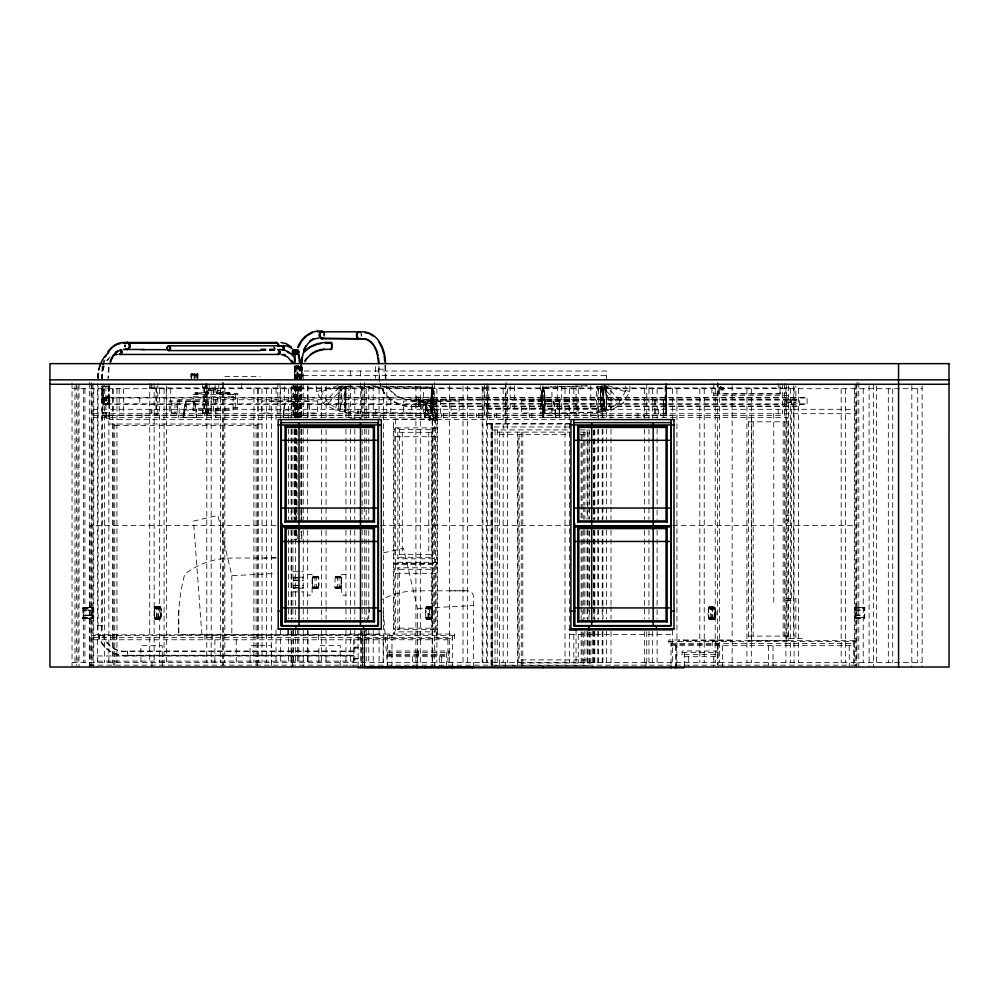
<?xml version="1.0" encoding="UTF-8"?>
<svg xmlns="http://www.w3.org/2000/svg" width="999" height="999" viewBox="0 0 999 999"><rect width="100%" height="100%" fill="white"/><g stroke="black" fill="none" stroke-linecap="round" stroke-linejoin="round"><path stroke-width="0.75" stroke-dasharray="5 3.75" d="M92.532 607.604L92.532 618.618L82.954 618.631L82.954 607.779L93.019 607.554M83.454 618.418L83.454 607.554M101.861 398.526L101.861 386.014L109.94 386.014L109.378 386.576C98.077 382.442 102.835 393.606 104.058 397.964M154.146 615.134L155.045 618.606M154.857 618.406L155.844 619.205L154.483 617.782L154.857 607.604M155.082 607.479L155.007 606.768L155.844 606.967L155.082 607.504L155.007 606.768M155.332 608.678L155.332 607.567L155.332 608.678L156.731 608.678L156.643 607.23M155.619 618.418L155.619 617.295L157.018 617.295M155.844 619.205L155.769 618.418C153.496 618.231 163.649 620.217 161.001 615.609M155.844 607.504L155.769 606.768L155.619 608.491L157.018 608.491L157.18 619.018L156.418 619.018L157.18 619.018M157.18 607.367L156.418 606.768L157.405 606.967L156.643 606.967L156.643 618.818M157.805 607.554L157.405 606.967M157.892 619.018L158.616 618.481L157.892 619.018L157.667 617.869M158.654 619.018L158.654 606.768L157.892 606.768L158.878 606.967L158.117 607.567L158.878 606.967M158.279 618.606L158.279 607.567M159.49 618.481L160.215 619.018M158.117 607.23L158.279 608.678L159.678 608.678L159.453 606.768L160.29 606.967M159.965 618.418L159.965 617.295M159.965 618.231C162.138 618.431 162.425 606.905 159.528 607.504L159.453 606.768M160.727 617.782L160.689 607.567M161.001 610.464L161.101 615.584M192.47 375.075L192.47 373.951L192.47 375.075L193.868 375.075L193.868 373.951L194.031 378.059M196.928 378.059L196.803 373.951L196.803 375.075L195.404 375.075L195.404 373.951L195.092 378.059M303.246 588.111L293.669 588.186L293.669 587.075L294.792 588.199M294.53 379.782L294.505 366.371M295.092 379.782L295.067 366.371M296.953 378.496L296.953 375.786M298.763 378.484L298.738 366.371M299.313 379.782L299.3 366.371M313.549 587.912L313.549 586.788L314.947 586.788L314.947 576.86M314.947 587.912L314.947 586.788M315.821 576.86L316.583 576.261L316.583 588.511L315.821 587.912M317.882 587.912L317.882 586.788L316.483 586.788M336.076 587.912L336.076 586.788L337.475 586.788L337.475 576.86M337.475 587.912L337.475 586.788M338.349 576.86L339.111 576.261L339.111 588.511L338.349 587.912M340.422 587.912L340.422 586.788L339.023 586.788M429.058 618.219L425.899 617.919L425.849 608.079L426.373 606.768L427.185 606.967M426.673 608.678L426.673 607.567L426.673 608.678L428.072 608.678L427.984 607.23M426.373 606.768L427.185 607.355M427.784 619.018L428.546 619.018L427.784 618.418M428.546 607.367L427.784 606.768L428.746 606.967L427.984 606.967L427.984 618.818M428.384 618.418L428.384 607.367M428.746 606.967C429.345 609.914 429.37 605.494 426.198 607.817M429.258 619.018L429.982 618.481L429.258 619.018L428.858 617.794L431.805 618.169M430.02 619.018L430.02 606.768L429.258 606.768L430.219 606.967L429.458 606.967L429.458 618.818M429.458 607.23L430.219 606.967M432.292 608.066L432.13 618.044L430.856 618.481L431.63 619.205L431.58 618.418L426.136 618.369M432.055 607.567L432.33 608.166L430.819 606.83M431.019 617.494L431.019 618.606L431.019 617.494L429.62 617.494L429.458 619.205L430.219 619.205L429.495 618.668M431.019 608.678L431.019 607.567L431.019 608.678L429.62 608.678L429.62 607.567M431.331 618.418L431.331 617.295M431.58 606.768L431.955 607.654M431.768 618.593L432.105 608.079L430.856 607.305M708.703 618.331C708.915 618.831 706.143 608.279 709.789 607.155M709.265 618.843L714.772 618.156L715.122 610.077L714.547 607.454L709.015 607.155M709.315 619.63L710.077 619.093L709.315 619.63L708.99 618.943L709.789 619.018M709.265 608.491L709.265 607.367L709.265 608.491L710.676 608.491L710.576 607.03M709.914 619.03L709.914 617.906L714.697 617.919M710.077 607.991L708.603 608.591L708.865 618.593M710.576 618.631L711.338 618.481L711.475 619.63L710.714 619.63L711.475 619.63M710.576 606.768L711.338 606.768M710.676 618.418L710.676 607.367L711.713 608.004L711.475 607.392M711.313 619.03L711.338 607.03M712.187 607.929L712.949 607.392L712.05 606.768M712.187 619.63L712.949 619.63L712.187 619.03M712.811 606.768L712.212 618.418L712.212 617.295L713.611 617.295L713.611 618.418L713.611 617.295M712.861 619.03L712.811 607.03M714.223 618.756L713.461 618.955M713.611 608.491L713.611 607.367L713.611 608.491L712.212 608.491L712.212 607.367M713.748 619.63L714.51 619.63L713.798 619.093M714.26 617.906L714.048 618.955M714.51 607.991L713.748 607.991L714.51 607.392M715.034 618.331L715.034 608.691L714.26 608.166M718.169 393.856L718.169 383.554L718.244 393.856L780.019 393.843L780.019 383.529M780.019 393.843L780.019 386.476M855.119 618.231L864.697 618.219L864.697 607.367L855.119 607.367M418.768 406.618L418.868 403.034L425.574 405.719L428.359 408.042A17.42 17.42 0 0 1 433.116 417.682L433.116 420.716M419.318 404.37L419.318 397.415L416.271 396.853L416.271 404.932L419.318 404.37L419.318 400.899L426.024 403.584L428.808 405.906A17.42 17.42 0 0 1 433.566 415.534L433.566 418.581M419.318 400.899L418.381 406.506L425.861 410.477L429.645 418.106M603.596 392.157L603.608 398.788M299.65 375.886L297.577 375.886L296.778 365.347M299.325 375.949L298.152 375.899L297.527 366.346M300.736 375.974L302.335 375.974L301.648 365.484M295.991 379.745L295.766 372.54L294.081 366.034M296.578 378.484L296.316 372.465L294.605 365.846M300.224 379.82L299.962 371.965L298.439 365.809M300.774 379.832L300.512 371.878L298.963 365.646M600.474 395.229L600.536 392.083M603.846 405.132L603.908 401.96M108.854 386.563L107.992 395.829L105.894 398.214L103.809 395.829L102.934 386.563M361.188 335.814L361.213 335.04A2.947 2.173 -90 0 0 360.826 333.616M431.693 394.667L431.518 406.443M107.755 404.408L107.742 403.746M711.525 617.894L710.676 618.231M90.497 607.155L89.361 607.479L89.648 606.768L90.584 606.768L89.997 607.529M89.323 618.418L90.509 619.018L89.86 618.531M857.641 606.83L858.428 607.03L857.716 607.305M431.668 394.667L432.292 388.773L431.93 412.337L431.655 410.751M160.802 607.704L161.101 610.426M102.198 366.059L101.548 378.596M102.735 366.208L102.098 378.284M108.554 367.195L107.979 378.346M109.091 367.357L108.529 378.359M711.45 607.742L710.714 607.442M324.488 335.652L324.563 334.752A3.496 2.498 -90 0 0 324.488 333.841M361.538 336.213L361.626 335.314A3.496 2.572 -90 0 0 361.276 333.566M159.528 618.668L160.739 617.632M425.899 608.266L426.198 607.592M714.747 617.782L714.46 607.617M294.63 373.501L295.629 365.821M296.179 365.946L295.192 378.584M301.885 367.47L301.049 378.371M302.435 367.595L301.611 378.371M102.685 402.21L102.685 399.488L105.894 397.252C118.431 404.083 95.429 408.079 104.545 397.54C121.666 402.959 92.045 408.541 105.894 397.402L807.08 397.415L807.08 404.42L430.706 403.758M185.939 410.015L187.175 401.573M711.313 608.166L714.61 608.179M154.296 608.066L154.37 615.609M109.103 402.21L109.103 399.488L105.894 397.34M183.841 417.395L183.841 410.04L185.839 401.198M186.126 401.573L184.365 410.04L184.365 417.582M283.454 417.395L283.429 410.04L285.302 401.198M283.828 410.04L283.828 417.582L283.803 410.04L285.564 401.573L293.843 401.573L295.604 410.015L293.818 401.573M424.925 417.395L424.925 410.04L426.76 401.198M425.287 417.582L425.287 410.04L427.135 401.198M425.287 410.04L427.048 401.573L435.676 401.573L437.437 410.04L437.599 418.581L429.52 418.581M427.422 401.573L425.661 410.04L425.661 417.582M544.917 401.198L542.882 410.04L555.594 410.04L555.569 417.395M543.256 417.582L543.256 410.04L545.017 401.573L553.458 401.573M543.256 410.04L545.204 401.573M104.046 404.408L104.058 403.746A3.472 3.472 0 0 1 104.158 397.877A3.472 3.472 0 0 1 109.378 400.886L109.378 401.873M432.492 410.552L432.205 411.725A11.776 1.111 -88.8 0 1 431.044 403.396A11.776 1.111 -88.8 0 1 432.13 388.998L432.442 388.574A11.776 1.111 -88.8 0 1 433.316 397.327A11.776 1.111 -88.8 0 1 432.53 410.539L432.23 411.725A11.763 1.111 -88.8 0 1 431.056 403.371A11.763 1.111 -88.8 0 1 432.142 388.986M715.009 618.468L712.112 618.843M316.496 385.964L316.496 391.533L323.314 403.321L335.102 410.139L341.421 386.576L345.417 386.576L345.417 410.139M350.224 386.576L346.228 386.576L339.91 410.139L328.109 403.321L321.303 391.533L321.303 385.964M542.782 389.098L542.407 390.284A11.838 1.511 88.2 0 0 542.357 406.381L543.481 411.838M601.048 387.175L601.41 385.839A13.149 1.673 88.2 0 0 601.061 406.193A13.149 1.673 88.2 0 0 603.796 406.106A13.149 1.673 88.2 0 0 602.222 385.901A13.074 1.661 88.2 0 1 603.471 391.945M157.63 618.069L154.296 617.719M315.322 577.047L312.412 577.497L312.762 587.687M337.924 577.11L339.023 577.047M99.763 364.435L97.84 371.878L97.54 378.496M99.9 365.809L98.377 371.953L98.089 378.496M103.746 365.846L102.035 372.465L101.773 378.484M104.258 366.034L102.572 372.54L102.323 378.484M157.567 607.804L156.693 607.504M431.73 607.754L428.384 607.554M89.548 607.592L90.285 607.292M418.843 404.408L426.311 408.341L430.094 415.971M90.497 607.367L89.61 607.255L90.509 606.83M107.38 398.526L109.103 393.556L109.116 386.563M88.824 607.592L89.935 607.592M857.242 607.367L858.828 607.367M858.441 618.418L857.654 618.481M858.828 618.418L857.242 618.418M154.445 607.979L160.265 607.367L160.964 608.079M629.807 385.964L629.807 391.533L623.001 403.321L611.201 410.139L596.478 410.139L596.478 386.576L600.461 386.576L606.78 410.139L618.581 403.321L625.386 391.533L625.386 385.964M107.992 402.972C112.013 392.657 96.041 401.161 106.169 403.833L416.271 403.846M109.103 402.147L107.23 404.096M338.299 587.674L341.183 587.275L341.196 577.572L340.422 577.047M432.167 618.344L432.105 617.632M542.969 388.686L542.644 389.098A11.801 1.274 88.3 0 0 542.669 408.791L543.081 410.664L542.619 408.803M106.668 360.414L110.727 356.293M107.105 360.764L108.978 358.541M586.376 385.851L543.106 387.212L542.32 389.011A13.324 1.698 88.2 0 0 542.27 407.117A13.074 1.661 88.2 0 0 544.705 411.9A13.324 1.698 88.2 0 0 544.755 393.793A13.074 1.661 88.2 0 0 543.106 387.2L587.649 385.876M157.492 607.754L154.595 608.129L154.408 618.106M708.728 607.654L708.503 617.782L711.425 618.231M84.078 607.592L82.954 608.716L82.954 607.592L93.019 607.417L83.454 607.367M83.454 608.491L84.578 607.367M323.314 403.321L340.559 386.076L341.421 386.576M328.109 403.321L345.367 386.076L432.467 387.212A13.224 1.249 -88.8 0 1 432.967 408.504A13.224 1.249 -88.8 0 1 430.894 405.307A13.224 1.249 -88.8 0 1 432.604 387.262M415.821 407.068L418.868 406.506L418.756 396.853M435.314 401.573L437.075 410.04L437.15 420.716L429.083 420.716L429.645 417.669L433.116 417.669M433.204 558.778L431.73 557.305L431.73 429.37L433.204 427.897L433.204 558.778L397.864 558.778L397.864 427.897L399.338 429.37L399.338 557.305L397.864 558.778M293.669 578.271L294.792 577.147M433.204 629.645L431.73 628.171L431.73 569.268L433.204 567.794L397.864 567.794L397.864 629.645L433.204 629.645L433.204 567.794M397.864 629.645L399.338 628.171L399.338 569.268L397.864 567.794M863.573 618.418L864.697 617.295M318.431 587.624L318.431 577.147M335.177 577.147L334.827 587.487L340.984 587.824L341.258 577.197L335.414 576.86L334.752 577.647M106.169 403.833L107.992 402.909M90.297 607.255L89.361 607.479M600.461 386.576L601.323 386.076L618.581 403.321M600.886 410.139L600.886 386.576L605.744 386.076L623.001 403.321M106.918 403.671C114.073 398.676 99.463 395.329 103.809 402.972M338.124 577.41L335.364 577.06M107.617 398.189L105.894 399.725L104.021 398.114M104.021 403.896L104.171 403.833A3.472 3.472 0 0 0 109.378 400.886L109.378 400.886M708.791 607.617L710.077 607.442M318.231 587.712L315.534 587.724M316.496 391.533L338.486 385.639M321.303 391.533L343.281 385.639M383.454 552.859L403.546 548.214L417.47 608.478L417.47 667.382M104.77 403.559L107.03 403.559M105.894 403.833L107.03 403.608M102.685 402.147L104.57 404.096L107.23 404.033M318.182 587.912L319.031 585.202L318.781 577.285L312.699 576.91L312.287 587.487L318.132 588.511L317.37 587.912M297.577 375.886L299.188 375.874M201.898 634.615L193.506 521.078L217.894 515.447L231.818 575.711L275.349 573.414M417.47 608.478L473.426 605.531M543.918 413.698L602.647 411.85M543.731 413.698L605.431 411.85M102.685 386.551L109.103 386.551M109.378 386.563L102.422 386.014M430.282 415.596L433.566 415.534M89.96 619.18L90.497 618.631M315.11 576.798L314.348 576.798M316.533 576.798L315.821 576.798M337.6 576.798L336.875 576.798M339.073 576.798L338.349 576.798M312.937 587.974L313.698 587.974M317.37 587.974L318.132 587.974M335.464 587.974L336.226 587.974M339.91 587.974L340.671 587.974M158.117 618.668L158.878 619.205L158.117 619.205L158.279 617.494L159.678 617.494L159.528 619.205L160.215 618.418M430.819 618.481L431.63 619.143M427.984 618.668L428.746 619.205L427.984 619.205L428.072 617.494M712.05 619.018L712.811 618.481L712.949 619.63M312.937 576.86L313.698 576.86M317.37 576.86L318.132 576.86M335.464 576.86L336.226 576.323L336.076 577.984L337.475 577.984M339.91 576.86L340.671 576.86M315.11 587.912L314.348 587.912M316.583 588.448L315.821 588.448M337.637 587.912L336.875 587.912M339.111 588.448L338.349 588.448M155.007 606.83L155.769 606.83M159.453 606.83L160.215 606.83M426.373 606.83L427.135 606.83M713.748 607.442L714.51 607.442M157.18 618.955L156.418 618.955M158.654 618.955L157.892 618.955M428.546 618.955L427.784 618.955M430.02 618.955L429.258 618.955M711.475 619.567L710.714 619.567M712.949 619.567L712.187 619.567M298.002 375.861L298.788 375.874M314.947 587.724L312.899 587.724M158.279 607.754L160.689 607.704M712.212 607.554L714.322 607.567M316.483 577.047L315.734 577.047L318.306 577.085M156.731 618.431L157.517 618.306M428.072 618.431L428.821 618.418L425.661 617.719M314.348 576.86L315.11 576.86M315.821 576.323L316.583 576.323M336.875 576.86L337.637 576.86M338.349 576.323L339.111 576.323M338.324 577.135L340.771 577.06M337.849 587.724L334.952 587.275M313.698 587.912L312.937 587.912M318.132 588.448L317.37 588.448M336.226 587.912L335.464 587.912M340.671 587.912L339.91 587.912M156.418 606.83L157.18 606.83M157.892 606.83L158.654 606.83M155.669 607.03L155.844 607.03M160.115 607.03L160.29 607.03M427.784 606.83L428.546 606.83M429.258 606.83L430.02 606.83M427.01 607.03L427.185 607.03M431.456 607.03L431.63 607.03M159.965 607.554L160.215 606.768L160.29 607.567L154.907 607.567L157.405 607.23M155.057 618.431L157.48 618.418M157.405 618.606L156.643 619.143L156.731 617.494M158.878 619.155L158.117 619.143M160.215 618.955L159.453 618.955M427.135 618.955L426.373 618.955M428.746 619.155L427.984 619.143M430.219 619.155L429.458 619.143M431.58 618.955L430.819 618.955M711.338 618.955L710.576 618.955M710.077 619.567L709.315 619.567M714.51 619.567L713.748 619.567M260.926 348.913L276.448 348.913M260.727 349.475L276.248 349.475A3.496 2.66 -90 0 1 273.676 346.878M261.139 349.662L276.623 349.662M260.402 350.037L275.936 350.037M261.139 350.212L276.623 350.212M260.402 350.587L275.936 350.587M301.873 368.619L294.78 368.619L294.63 378.584M378.434 369.18L385.452 369.18M303.246 375.424L606.618 375.424M301.823 375.949L297.065 375.949L297.065 379.046M224.825 376.536L260.177 376.536M149.725 387.949L782.604 387.949M784.44 387.949L794.742 387.949M72.04 388.686L922.127 388.686M203.883 391.995L221.066 391.995L221.066 392.732M216.508 392.919L229.782 392.919L229.782 393.843M216.371 393.843L230.569 393.843L230.569 394.568M713.748 393.843L784.44 393.843M233.104 394.268L237.525 394.268M233.104 394.58L193.107 394.58L193.107 410.464L233.104 410.464L233.104 393.531L237.525 393.531L237.525 408.266L193.107 408.266M788.486 395.304L711.912 395.304L711.912 383.529M193.107 396.79L233.104 396.79M102.422 397.964L416.271 397.989M418.756 397.939L431.268 397.939M432.779 397.989L807.08 397.989M102.422 398.526L109.378 398.526M415.821 398.988L418.868 399.55M786.275 399.725L793.643 399.725M418.306 400.075L430.831 400.075M415.821 400.124C405.182 401.198 393.743 397.265 388.236 387.6M433.316 400.124L799.712 400.124M102.373 400.649L109.378 400.649M416.271 400.899L433.766 400.899M101.861 401.011L109.94 401.011L109.378 397.964M786.275 401.198L788.486 401.198M419.318 402.222L426.298 402.222M786.275 402.485L795.853 402.485M793.643 402.672L795.853 402.672L795.853 385.739M415.821 403.034L433.316 403.034M418.756 403.846C424.812 404.807 429.845 410.015 430.606 416.096M432.779 403.846L807.08 403.846M431.268 404.108L430.706 397.415L433.766 396.853L433.766 404.932L431.268 404.32M105.682 404.308L425.849 404.358M415.821 405.981C400.312 407.892 384.066 398.638 380.02 383.092M418.306 405.994C424.363 406.943 429.395 412.15 430.157 418.231M433.316 405.981L799.712 405.981M430.831 406.243L430.257 399.55L433.316 398.988L433.316 407.068L430.831 406.456L430.831 399.55M415.821 406.506L418.868 406.506M430.831 406.506L433.316 406.506M415.821 406.556C401.148 408.191 385.152 400.387 380.519 385.764M433.316 406.556L799.712 406.556L799.712 399.55L409.927 399.55C401.311 399.413 393.169 394.705 388.736 387.312M233.104 407.53L237.525 407.53M487.325 408.191L598.513 408.191M486.588 408.566L597.777 408.566M93.019 409.303L855.119 409.303M183.841 410.04L196.516 410.04L196.428 417.395L196.366 410.04M283.429 410.04L295.979 410.04L294.106 401.198M424.925 410.04L437.812 410.04L437.624 417.395M335.102 410.139L350.224 410.139M434.677 412.25L423.451 412.25L423.451 388.686M540.709 412.25L551.935 412.25L551.935 388.686M102.373 412.612L109.378 412.612M93.019 413.723L855.119 413.723M108.854 415.197L672.514 415.197M93.019 415.559L784.44 415.559M109.94 416.084L101.861 416.084L102.422 415.522L109.378 415.522L109.94 418.569L101.861 418.569M93.019 417.395L787.836 417.395L787.836 640.509M197.427 417.582L183.067 417.395M350.374 418.131L360.676 418.131M429.083 418.231L437.15 418.231L436.588 417.669M108.854 419.605L262.013 419.605M384.028 419.605L569.255 419.605M748.501 421.815L787.836 421.815M487.325 423.663L570.129 423.663M108.854 424.026L262.013 424.026M486.588 424.026L570.092 424.026M114.748 425.499L256.119 425.499M569.143 426.973L492.107 426.973L492.107 667.02M393.444 427.897L394.18 427.897L394.18 558.953L393.444 558.953M395.654 427.897L435.414 427.897M436.888 427.897L437.624 427.897M393.444 429.37L394.18 429.37M399.338 429.37L431.73 429.37M436.888 429.37L437.624 429.37M492.107 429.92L570.067 429.92M579.932 429.92L589.31 429.92L589.31 518.856M497.265 432.13L570.067 432.13M580.232 432.13L588.935 432.13L588.935 505.444M399.338 432.305L431.73 432.305M499.475 434.34L569.88 434.34M580.232 434.34L584.89 434.34M395.654 436.725L435.414 436.725M786.275 515.696L788.486 515.696M786.275 520.117L788.486 520.117M275.999 525.636L90.085 525.636L90.085 665.459M380.644 525.636L569.43 525.636M672.514 525.636L856.967 525.636M294.555 531.893L297.49 531.893M300.749 531.893L301.773 531.893M297.277 538.973L297.065 531.218M300.824 538.973L301.823 538.973L301.823 531.218M399.338 554.358L431.73 554.358M399.338 557.305L431.73 557.305M393.444 557.479L394.18 557.479M436.888 557.479L437.624 557.479M276.049 557.667L264.223 558.041M276.049 558.041L231.818 558.041A76.648 76.648 0 0 0 184.703 574.238A188.948 188.948 0 0 0 178.883 609.253L178.596 614.323A188.948 188.948 0 0 0 178.809 634.615L379.083 634.615M436.888 558.953L437.624 558.953M437.624 562.275L394.555 562.275L394.555 564.485L436.526 564.485L436.526 562.275M393.444 563.186L437.624 563.186M393.444 563.374L437.624 563.374M393.444 567.794L394.18 567.794L394.18 629.645L393.444 629.645M436.888 567.794L437.624 567.794M393.444 569.28L394.18 569.28M399.338 569.268L431.73 569.268M436.888 569.28L437.624 569.28M292.932 571.291L303.246 571.291M395.654 573.314L435.414 573.314M307.667 574.475L312.088 574.475L312.088 595.092L307.667 595.092M345.954 574.475L341.533 574.475L341.533 595.092L345.954 595.092M312.937 576.261L313.698 576.323M314.348 576.323L315.11 576.261M317.37 576.261L318.132 576.323M335.464 576.261L336.226 576.323M336.875 576.261L337.637 576.261M339.91 576.261L340.671 576.323M303.246 577.197L293.669 577.147L293.669 588.199M293.669 577.335L303.246 577.335M293.669 577.572L303.246 577.484M293.669 577.709L303.246 577.722M293.669 577.946L303.246 577.946M314.947 577.984L313.549 577.984L313.549 576.86M293.669 580.144L303.246 580.144M293.669 580.519L303.246 580.519M293.669 585.302L303.246 585.302M293.669 585.664L303.246 585.664M293.669 587.562L303.246 587.487M293.669 587.687L303.246 587.637M293.669 588.011L303.246 588.011M312.937 588.511L313.698 588.448M314.348 588.448L315.11 588.511M335.464 588.511L336.226 588.448M336.875 588.448L337.637 588.511M339.91 588.511L340.671 588.448M292.932 591.908L303.246 591.908M786.275 598.351L795.853 598.351L795.853 640.696M786.275 600.561L793.643 600.561M786.275 604.982L788.486 604.982M431.63 607.367L425.736 607.792L425.749 618.106L427.185 618.668L426.423 619.155L426.373 618.418L426.423 619.205L427.135 618.418M426.373 607.567L431.68 607.567M708.99 607.554L711.425 607.554M864.697 607.554L855.119 607.567L864.697 607.792M82.954 607.916L93.019 607.867M709.352 607.929C718.718 603.146 718.056 624.188 709.015 618.955M855.119 607.966L864.697 607.966M82.954 608.104L93.019 608.066L93.019 617.632L83.454 617.707M82.954 608.291L92.532 608.291M158.566 608.491L159.965 608.491L159.965 607.367M428.384 608.491L426.985 608.491L426.985 607.367M429.932 608.491L431.331 608.491L431.331 607.367M711.313 609.103L709.914 609.103L709.914 607.991M712.861 609.103L714.26 609.103L714.26 607.991M83.454 609.902L93.019 609.902M855.119 609.902L864.697 609.902M93.019 610.264L82.954 610.451L92.532 610.139M855.119 610.264L864.697 610.264M83.454 615.059L93.019 615.059M855.119 615.059L864.697 615.059M83.454 615.421L93.019 615.421M855.119 615.421L864.697 615.421M428.384 617.295L426.985 617.295L427.135 619.018L426.373 619.018M864.697 617.632L855.119 617.632L855.119 608.066L864.697 608.066L864.697 607.367M82.954 617.931L93.019 617.857M855.119 617.819L864.697 617.819M82.954 618.081L93.019 618.081M855.119 618.081L864.697 618.231M93.019 618.231L82.954 618.456L93.019 618.418M855.119 618.418L864.697 618.418L864.697 608.491L863.573 607.367M155.007 619.018L155.769 618.418M430.819 619.018L431.58 619.018M156.643 619.205L157.405 619.205M393.444 628.159L394.18 628.159M399.338 628.171L431.73 628.171M436.888 628.159L437.624 628.159M436.888 629.645L437.624 629.645M569.43 634.615L672.514 634.615M345.579 634.802L91.558 634.802L91.558 635.539L454.557 635.539M748.501 636.088L788.486 636.088M786.275 636.276L788.486 636.276M93.019 637.649L452.347 637.649M358.104 638.486L454.557 638.486L454.557 634.065L345.579 634.065L345.579 635.539M788.486 638.486L803.208 638.486L803.208 640.696M93.019 639.772L452.347 639.772M788.486 640.509L748.501 640.509L748.501 417.395M683.553 640.696L855.119 640.696M668.831 641.433L855.119 641.433M671.041 643.543L853.646 643.543M671.041 645.666L853.646 645.666M353.683 647.14L358.104 647.14M353.683 648.051L358.104 648.051M353.683 650.998L127.572 650.998C113.549 652.984 100.312 639.76 102.285 625.724L102.31 386.076M387.55 650.998L448.926 650.998L448.926 655.419L387.55 655.419M718.169 650.998L682.08 650.998L682.08 655.419L684.29 655.419M353.683 651.548L127.572 651.548C113.237 653.558 99.738 640.034 101.736 625.711L101.761 386.076M387.55 652.472L448.926 652.472M682.08 652.472L718.169 652.472M387.55 654.595L446.466 654.595M684.303 654.682L718.169 654.595M127.572 655.232L353.683 655.232M353.683 655.781L127.572 655.781L127.572 650.998L127.697 655.781A27.572 27.572 0 0 1 97.502 625.599L102.285 625.724L97.527 625.724L97.44 383.529M97.44 655.968L353.683 655.968M387.55 656.705L446.466 656.705M684.29 656.705L718.169 656.705M353.683 658.728L358.104 658.728M353.683 658.903L358.104 658.915M521.253 659.889L588.935 659.889M97.44 661.126L353.683 661.126M72.04 662.599L922.127 662.599M89.336 665.172L858.803 665.172M495.054 665.546L589.31 665.546L589.31 631.143M312.974 576.798L313.698 576.798M318.132 576.798L317.37 576.798M335.514 576.798L336.226 576.798M339.947 576.798L340.671 576.798M336.875 587.974L337.637 587.974M338.349 587.974L339.111 587.974M314.348 587.974L315.11 587.974M315.821 587.974L316.583 587.974M426.423 607.305L427.135 606.768L427.185 607.567M426.336 607.554L428.746 607.23M159.49 607.305L160.215 607.317M709.265 608.166L711.688 608.179M709.015 618.481L709.789 618.756M160.24 618.231L157.817 618.231L158.566 618.231M430.869 618.668L431.63 618.668M155.082 618.668L155.844 618.943L155.007 618.955M429.183 618.231L429.932 618.231M720.316 386.988L721.066 386.988M720.316 389.935L721.066 389.935M709.789 606.83L709.015 606.83L709.789 607.367M714.223 606.83L713.461 606.83L714.223 607.367M344.992 412.575L431.918 413.811M299.55 375.874L301.785 375.961L301.111 365.597M299.138 375.961L299.8 375.961M300.125 375.886L300.786 375.899M370.804 385.876L432.292 387.187L432.292 413.723M340.06 386.688L432.292 388.661M339.81 411.526L432.03 413.499M300.587 375.899L301.336 375.911M301.011 375.911L301.623 375.936M301.373 375.924L302.335 375.974M104.57 404.033L105.894 404.295M425.499 402.023L431.268 404.008M425.05 404.158L430.831 406.143M607.817 385.639L629.807 391.533M603.408 385.639L625.386 391.533M430.344 403.621L433.578 407.167L436.526 416.096M429.932 405.781L435.015 413.124L436.076 418.231M345.367 386.076L346.228 386.576M425.974 618.281L426.024 618.481M90.297 618.531L90.01 619.23L88.824 618.631M103.809 402.909L104.77 403.608M437.038 415.534L437.599 416.096L429.52 416.096L430.094 415.534L430.094 418.581M83.454 617.295L84.578 618.418M82.954 617.519L84.078 618.631M432.467 404.932L435.939 410.814L437.038 415.109M432.018 407.068L435.502 412.949L436.588 420.716M604.882 386.576L611.201 410.139M553.746 401.198L555.594 410.04M553.558 401.198L555.407 410.04L555.219 417.582M435.964 401.198L437.812 410.04M435.601 401.198L437.437 410.04M194.518 401.198L196.516 410.04M553.284 401.573L555.219 410.04M196.141 410.04L194.38 401.573L185.976 401.573L184.216 410.04L184.216 417.582M194.231 401.573L195.991 410.04L196.141 417.582M193.169 401.573L194.418 410.015M385.951 378.871L385.427 365.409M385.389 378.983L384.852 362.949M379.42 378.534L379.008 366.171M379.27 381.693L378.434 363.224M431.805 411.938L431.506 406.443M301.086 366.059L301.735 373.564M300.562 366.208L301.186 373.601M294.73 367.195L295.304 373.851M294.205 367.357L294.755 373.888M383.404 611.388L387.55 667.382M432.642 392.232L432.704 394.68M345.791 393.444L345.367 387.55L345.03 411.113L345.866 392.719M344.48 402.759A13.249 0.674 -89.2 0 0 345.517 408.691A13.249 0.674 -89.2 0 0 345.529 386.538A13.249 0.674 -89.2 0 0 344.48 402.759L344.518 405.944M296.928 365.347L296.928 368.019M296.928 367.832L296.94 375.811M418.868 403.034L418.868 404.358M922.127 385.739L922.127 667.02M917.706 388.686L917.706 662.599M911.825 385.739L911.825 667.02M892.731 388.686L892.731 662.599M888.311 388.686L888.311 662.599M876.473 385.814L876.473 665.459M873.526 384.265L873.526 667.02M869.118 385.739L869.118 667.02M863.223 388.686L863.223 662.599M858.803 382.43L858.803 667.02M856.967 382.43L856.967 665.459M856.23 384.265L856.23 667.02M855.119 384.265L855.119 665.459M854.382 388.686L854.382 662.599M853.646 641.433L853.646 667.02M849.237 645.666L849.237 667.02M845.604 388.686L845.604 662.599M841.183 388.686L841.183 662.599M798.476 388.686L798.476 662.599M794.055 388.686L794.055 662.599M793.643 385.739L793.643 638.486M791.433 400.274L791.433 600.561M790.321 388.686L790.321 662.599M789.959 400.274L789.959 402.485M789.959 598.351L789.959 600.561M788.486 385.739L788.486 640.696M786.275 383.529L786.275 640.696M785.913 388.686L785.913 662.599M784.715 421.815L784.715 636.088M784.44 383.529L784.44 417.395M784.44 640.696L784.44 641.433M783.154 421.815L783.154 636.088M782.592 383.529L782.592 413.723M778.171 383.529L778.171 387.949M778.171 409.303L778.171 413.723M773.763 413.349L773.763 604.795M773.026 645.666L773.026 665.484M768.606 645.666L768.606 665.484M753.184 421.815L753.184 636.088M751.623 417.395L751.623 640.509M751.348 388.686L751.348 662.599M746.927 388.686L746.927 662.599M732.155 385.814L732.155 667.02M730.681 641.433L730.681 639.959L668.831 639.959L668.831 644.367L718.181 644.367L718.144 641.433L718.169 667.02M726.086 639.959L726.086 641.433M722.589 645.666L722.589 667.02M719.642 388.686L719.642 662.599M717.432 382.43L717.432 665.172M715.958 639.959L715.958 644.367M715.958 650.998L715.958 652.472M715.222 388.686L715.222 662.599M713.748 383.529L713.748 395.304M713.748 640.696L713.748 641.433M713.748 656.705L713.748 667.02M712.275 641.433L712.275 645.666M710.676 617.295L710.576 619.018M708.678 640.696L708.678 641.433M704.233 388.686L704.233 662.599M699.812 388.686L699.812 662.599M690.996 640.696L690.996 641.433M688.711 656.705L688.711 667.02M684.29 652.472L684.29 665.546M683.553 639.959L683.553 641.433M678.958 639.959L678.958 641.433M676.935 388.686L676.935 662.599M676.348 645.666L676.348 667.02M675.461 645.666L675.461 667.02M672.514 388.686L672.514 419.605M672.514 630.194L672.514 662.599M671.041 641.433L671.041 667.02M666.583 383.529L666.583 417.395M666.42 386.551L666.42 415.559M666.258 383.529L666.208 417.395M666.046 386.551L666.046 415.559M665.883 383.529L665.883 413.723M665.122 386.551L665.122 413.723M663.773 417.395L663.773 399.725L176.96 399.725L176.96 415.197M663.636 399.725L663.636 417.395M663.398 399.725L663.261 417.395M660.726 413.723L660.726 415.559M658.528 409.303L658.528 415.559M657.105 388.686L657.105 418.256M657.105 429.145L657.105 508.516M657.105 510.077L657.105 519.418M657.105 530.307L657.105 608.129M657.105 609.677L657.105 619.018M657.105 631.468L657.105 662.599M655.157 399.725L655.157 415.197M654.782 399.725L654.782 415.197M652.684 388.686L652.684 418.256M652.684 631.468L652.684 662.599M648.95 388.686L648.95 418.256M648.95 429.145L648.95 519.418M648.95 530.307L648.95 619.018M648.95 631.468L648.95 662.599M646.74 384.265L646.74 418.057M646.74 631.718L646.74 665.172M646.003 662.599L646.003 667.02M644.53 388.686L644.53 418.256M644.53 429.145L644.53 519.418M644.53 530.307L644.53 619.018M644.53 631.468L644.53 662.599M643.793 413.723L643.793 417.395M637.911 413.723L637.911 417.395M611.026 388.686L611.026 418.256M611.026 429.145L611.026 505.407M611.026 506.968L611.026 519.418M611.026 530.307L611.026 605.007M611.026 606.568L611.026 619.018M611.026 631.468L611.026 662.599M606.618 379.845L606.618 371.016L303.246 371.016L303.246 379.845M606.618 385.739L606.618 418.681M606.618 428.946L606.618 519.667M606.618 530.082L606.618 619.093M606.618 631.181L606.618 667.02M602.934 388.686L602.934 418.256M602.934 429.145L602.934 505.407M602.934 506.968L602.934 519.418M602.934 530.307L602.934 605.007M602.934 606.568L602.934 619.018M602.934 631.468L602.934 662.599M602.197 386.064L602.197 418.681M602.197 429.558L602.197 519.667M602.197 530.544L602.197 608.216M602.197 609.777L602.197 619.093M602.197 631.53L602.197 662.599M598.513 388.686L598.513 422.115M598.513 429.145L598.513 519.855M598.513 530.307L598.513 619.155M598.513 631.468L598.513 662.599M597.777 385.889L597.777 418.681M597.777 429.558L597.777 519.667M597.777 530.057L597.777 608.216M597.777 609.577L597.777 619.093M597.777 631.405L597.777 662.599M594.83 429.845L594.83 519.455M594.83 530.294L594.83 619.992M594.83 631.281L594.83 665.459M594.093 429.87L594.093 437.624M594.093 439.173L594.093 519.855M594.093 530.719L594.093 605.194M594.093 606.743L594.093 619.155M594.093 631.568L594.093 665.546M593.356 430.257L593.356 519.143M593.356 529.945L593.356 618.93M593.356 631.193L593.356 667.02M592.257 631.143L592.257 667.02M590.784 385.801L590.784 418.069M590.784 632.13L590.784 665.496M589.31 531.306L589.31 618.731M588.935 507.005L588.935 519.492M588.935 530.407L588.935 605.294M588.935 606.855L588.935 619.33M588.935 631.818L588.935 665.172M587.375 432.13L587.375 519.492M587.375 530.007L587.375 620.117M587.375 631.818L587.375 665.172M587.1 429.92L587.1 519.268M587.1 530.157L587.1 618.856M587.1 631.218L587.1 665.546M584.89 432.13L584.89 505.257M584.89 506.818L584.89 519.268M584.89 530.157L584.89 618.856M584.89 631.306L584.89 665.546M583.728 432.13L583.728 505.144M583.728 506.705L583.728 519.13M583.728 530.007L583.728 620.117M583.728 632.542L583.728 665.172M582.167 434.34L582.167 519.88M582.167 530.769L582.167 608.528M582.167 610.089L582.167 619.417M582.167 631.855L582.167 662.961L518.131 662.961L518.131 434.34M581.131 434.34L581.131 519.88M581.131 530.769L581.131 605.419M581.131 606.967L581.131 619.417M581.131 631.855L581.131 662.961M578.259 388.686L578.259 415.197M578.259 634.615L578.259 662.599M576.048 385.477L576.048 419.081M576.048 630.194L576.048 665.908M573.851 388.686L573.851 415.197M573.851 634.615L573.851 662.599M569.43 388.686L569.43 662.599M567.22 413.723L567.22 415.559M565.009 388.686L565.009 662.599M561.7 385.889L561.7 408.566M559.69 399.725L559.615 417.395M559.39 399.725L559.39 417.395M559.328 417.395L559.203 399.725L559.153 415.197M557.28 385.889L557.28 408.566M556.505 417.395L541.97 417.395M555.943 415.197L555.943 417.395M555.032 410.04L555.032 417.582M543.444 410.04L543.444 417.582M543.106 387.212L543.069 417.395M542.919 385.739L542.882 417.395M542.682 415.197L542.682 417.395M542.307 415.197L542.307 417.395M540.709 385.739L540.709 413.723M531.88 413.723L531.88 417.395M529.67 413.723L529.67 417.395M522.814 432.13L522.814 665.172M521.253 432.13L521.253 665.172M519.168 434.34L519.168 662.961M517.607 432.13L517.607 665.172M514.572 385.889L514.572 408.566M510.152 385.889L510.152 408.566M507.579 388.686L507.579 662.599M506.106 382.43L506.106 423.663M505.369 384.265L505.269 423.663M505.369 662.599L505.369 667.02M503.159 388.686L503.159 662.599M499.475 432.13L499.475 665.546M497.265 429.92L497.265 665.546M496.528 413.723L496.528 417.395M495.054 429.92L495.054 667.02M494.318 413.723L494.318 417.395M492.482 423.663L492.482 665.459M491.745 423.663L491.745 667.02M491.008 424.026L491.008 667.02M489.96 415.559L489.96 417.395M488.798 385.739L488.798 413.723M487.699 383.529L487.699 413.723M487.325 388.686L487.325 662.599M486.588 385.739L486.588 662.599M484.752 383.529L484.752 415.559M484.016 386.576L484.016 415.559M482.904 388.686L482.904 662.599M482.167 386.064L482.167 662.599M478.858 413.723L478.858 417.395M476.648 413.723L476.648 417.395M473.426 667.382L473.426 596.69A5.894 5.894 0 0 0 467.544 590.809L417.47 590.809A76.648 76.648 0 0 0 380.944 600.062M467.445 386.064L467.445 662.599M464.597 590.809L449.862 590.809M463.024 386.064L463.024 662.599M452.347 635.539L452.347 667.02M449.413 385.814L449.413 665.459M447.939 639.772L447.939 667.02M446.466 652.472L446.466 665.546M443.519 413.723L443.519 417.395M441.521 656.705L441.521 667.02M441.308 413.723L441.308 417.395M440.571 399.725L440.571 417.395M439.31 656.705L439.31 665.546M438.736 417.395L424.001 417.395M437.624 634.065L437.624 419.056L393.444 419.056L393.444 634.065M436.888 388.686L436.888 662.599M436.526 634.065L436.526 631.855L394.555 631.855L394.555 634.065M435.414 419.056L435.414 562.275M435.414 564.485L435.414 631.855M434.677 382.43L434.677 665.908M432.779 397.415L432.779 404.42M432.467 385.739L432.467 662.599M432.105 384.265L432.105 665.459M431.268 397.415L431.268 404.37M430.819 606.768L430.869 607.567M429.52 415.197L429.645 420.716M428.783 432.305L428.783 554.358M425.849 413.723L425.849 415.559M424.375 415.197L424.375 417.582M420.317 386.064L420.317 662.599M418.306 398.988L418.306 407.068M418.369 650.998L418.369 655.419M417.008 652.472L417.008 667.02M415.909 386.064L415.909 662.599M412.587 656.705L412.587 667.02M402.285 432.305L402.285 554.358M395.654 419.056L395.654 562.275M395.654 564.485L395.654 631.855M391.97 635.539L391.97 667.02M390.821 399.725L390.821 417.395M389.76 634.065L389.797 638.486M389.76 650.998L389.76 655.419M387.55 635.539L387.55 667.02M386.813 383.529L386.813 413.723M383.504 388.686L383.504 662.599M383.141 639.772L383.141 667.02M380.507 415.197L380.507 417.395M379.083 388.686L379.083 419.605M379.083 629.919L379.083 662.599M375.774 409.303L375.774 415.559M375.412 366.596L375.412 378.371M373.201 386.064L373.201 418.681M373.201 629.969L373.201 662.599M368.781 386.064L368.781 418.681M368.781 429.558L368.781 519.667M368.781 530.544L368.781 605.119M368.781 606.668L368.781 619.093M368.781 629.969L368.781 662.599M366.196 388.686L366.196 418.256M366.196 429.145L366.196 508.516M366.196 510.077L366.196 519.418M366.196 530.307L366.196 608.129M366.196 609.677L366.196 619.018M366.196 629.919L366.196 662.599M364.722 382.43L364.722 418.156M364.722 429.033L364.722 505.157M364.722 506.705L364.722 519.143M364.722 530.007L364.722 620.117M364.722 630.993L364.722 665.172M364.448 643.443L364.448 665.883M363.998 385.527L363.998 418.057M363.998 630.194L363.998 665.172M362.525 635.539L362.525 667.02M362.15 385.964L362.15 418.868M362.15 429.795L362.15 438.124M362.15 439.148L362.15 519.093M362.15 529.994L362.15 618.743M362.15 631.118L362.15 665.459M361.788 388.686L361.788 418.256M361.788 629.919L361.788 662.599M360.676 371.016L360.676 378.596M360.676 382.867L360.676 418.868M360.676 629.857L360.676 667.02M360.314 634.065L360.314 638.486M358.104 409.303L358.104 413.723M358.104 635.539L358.104 667.02M354.795 388.686L354.795 418.256M354.795 429.145L354.795 519.418M354.795 530.307L354.795 619.018M354.795 629.919L354.795 662.599M353.683 639.772L353.683 667.02M350.374 371.016L350.374 378.596M350.374 384.265L350.374 418.681M350.374 429.145L350.374 519.667M350.374 530.107L350.374 619.093M350.374 629.857L350.374 665.546M348.901 385.901L348.901 417.969M345.954 386.064L345.954 418.681M345.954 429.145L345.954 519.667M345.954 530.307L345.954 619.093M345.954 629.919L345.954 662.599M340.422 576.86L340.422 577.984M340.247 665.484L340.247 645.666L318.893 645.666L318.893 665.484M326.074 386.064L326.074 418.681M326.074 429.558L326.074 519.667M326.074 530.544L326.074 605.119M326.074 606.668L326.074 619.093M326.074 629.969L326.074 662.599M321.653 386.064L321.653 418.681M321.653 429.558L321.653 519.667M321.653 530.544L321.653 608.216M321.653 609.777L321.653 619.093M321.653 629.969L321.653 662.599M318.344 634.802L318.344 639.772M317.882 576.86L317.882 577.984M308.029 385.801L308.029 418.069M308.029 630.606L308.029 665.496M307.667 386.064L307.667 418.681M307.667 429.145L307.667 519.667M307.667 530.307L307.667 619.093M307.667 629.919L307.667 662.599M303.609 634.802L303.609 635.539M303.246 384.265L303.246 418.681M303.246 429.145L303.246 519.667M303.246 530.307L303.246 619.093M303.246 629.919L303.246 667.02M301.873 365.634L301.823 379.046M301.823 385.264L301.773 418.631M301.773 429.133L301.773 520.666M301.511 386.051L301.511 418.631M301.511 429.495L301.511 508.628M301.511 510.177L301.511 519.48M301.311 365.622L301.273 379.046M301.273 385.264L301.211 418.631M301.211 429.133L301.211 520.666M301.273 531.218L301.273 538.973M300.986 386.051L300.986 418.631M300.986 429.495L300.986 508.628M300.986 510.177L300.986 519.48M300.836 386.014L300.836 418.618M300.287 386.014L300.287 418.618M299.338 386.014L299.338 418.618M298.826 388.686L298.826 418.256M298.826 629.919L298.826 662.599M298.776 386.014L298.776 418.618M297.615 375.949L297.615 379.046M297.615 385.264L297.615 417.869M297.352 388.686L297.352 418.256M297.352 629.919L297.352 662.599M297.065 385.264L297.065 417.869M297.065 430.294L297.065 438.049M297.065 439.61L297.065 518.793M296.89 417.395L282.517 417.395M296.603 386.014L296.603 418.618M296.603 429.483L296.603 505.569M296.603 507.117L296.603 519.542M296.603 530.419L296.603 539.735M296.253 415.197L296.253 417.395M296.054 386.014L296.054 418.618M296.054 429.483L296.054 505.569M296.054 507.117L296.054 519.542M296.054 530.419L296.054 539.735M295.517 388.686L295.517 418.256M295.517 429.145L295.517 508.516M295.517 510.077L295.517 519.418M295.517 530.307L295.517 608.129M295.517 609.677L295.517 619.018M295.517 629.919L295.517 662.599M295.429 365.497L295.304 378.346M295.342 385.689L295.342 418.631M295.342 429.133L295.342 508.628M295.342 509.815L295.342 520.666M295.105 386.014L295.092 418.631M295.105 429.483L295.105 519.542M295.105 530.419L295.105 539.735M294.867 366.109L294.867 368.619M294.78 385.689L294.78 418.631M294.78 429.133L294.78 508.628M294.78 509.815L294.78 520.666M294.543 386.014L294.555 418.631M294.543 429.483L294.543 519.542M294.543 530.419L294.543 539.735M293.306 384.265L293.306 418.057M293.306 630.194L293.306 665.172M292.932 384.265L292.932 418.581M292.932 429.145L292.932 519.505M292.932 530.307L292.932 619.018M292.932 629.919L292.932 665.546M292.57 662.599L292.57 667.02M291.471 385.976L291.471 418.581M291.471 429.458L291.471 519.505M291.471 530.382L291.471 618.881M291.471 631.306L291.471 667.02M291.096 388.686L291.096 418.256M291.096 429.145L291.096 508.516M291.096 510.077L291.096 519.418M291.096 530.307L291.096 608.129M291.096 609.677L291.096 619.018M291.096 629.919L291.096 662.599M288.524 388.686L288.524 418.256M288.524 429.145L288.524 519.418M288.524 530.307L288.524 619.018M288.524 629.919L288.524 662.599M287.787 629.982L287.787 634.615M284.465 386.563L284.465 409.303M282.992 415.197L282.992 417.395M280.519 388.686L280.519 418.256M280.519 629.919L280.519 662.599M280.057 383.529L280.057 413.723M277.847 383.529L277.847 413.723M276.099 388.686L275.999 419.605M275.999 629.919L275.999 662.599M271.578 388.686L271.578 662.599M271.391 665.484L271.391 645.666L250.037 645.666L250.037 665.484M266.433 388.686L266.433 662.599M262.013 388.686L262.013 662.599M258.329 388.686L258.329 662.599M257.592 388.686L257.592 415.197M257.592 424.026L257.592 667.02M256.119 424.026L256.119 667.02M253.908 388.686L253.908 662.599M241.758 383.529L241.758 387.949M236.239 639.772L236.239 667.02M235.314 394.268L235.314 407.53M232.929 634.802L232.929 635.539M231.818 575.711L231.818 634.615M229.92 393.843L229.92 392.732L219.505 392.732L219.505 391.995M229.258 393.843L229.258 394.568M229.008 393.843L229.008 394.568M228.484 392.919L228.484 393.843M228.346 392.732L228.346 393.843M227.697 393.843L227.697 394.568M224.825 388.686L224.825 662.599M223.351 382.43L223.351 665.172M222.615 382.43L222.615 665.172M220.567 391.995L220.567 390.522L204.37 390.522L204.37 391.995M220.404 388.686L220.404 662.599M218.806 385.364L218.806 388.311L205.544 388.311L205.544 385.364M217.832 388.686L217.832 415.197M217.62 390.522L217.62 391.995M217.807 392.919L217.807 393.843M216.371 391.995L216.508 393.843M216.071 399.725L216.071 417.395M215.859 390.522L215.859 389.048L208.491 389.048L208.491 390.522M215.147 399.725L215.147 415.197M215.122 385.364L215.122 390.522M214.885 639.772L214.885 665.496M214.036 389.048L214.036 390.522M213.649 388.311L213.649 389.048M213.411 388.686L213.411 415.197M212.312 634.802L212.312 639.772M211.201 388.686L211.201 662.599M210.702 388.311L210.702 389.048M210.314 389.048L210.314 390.522M209.228 385.364L209.228 390.522M208.566 391.995L208.566 393.843L194.38 393.843L194.38 394.568M208.654 401.011L208.654 412.987M208.441 393.843L208.441 392.919L195.155 392.919L195.155 393.843M207.892 409.303L207.892 413.723M207.317 390.522L207.317 391.995M207.205 383.529L207.205 417.395M207.005 391.995L207.005 393.843M206.793 388.686L206.793 662.599M206.443 383.529L206.443 415.559M205.682 383.529L205.682 413.723M205.444 391.995L205.444 392.732L195.03 392.732L195.03 393.843M205.394 412.987L205.394 401.198L174.962 401.198L174.962 412.987M204.945 634.802L204.945 639.772M204.608 386.576L204.608 415.559M203.846 386.551L203.846 413.723M202.922 401.198L202.922 412.987L211.126 412.987L211.126 401.011L169.231 401.011L169.231 412.987L177.435 412.987L177.435 401.198M202.56 383.529L202.56 387.949M202.56 409.303L202.56 413.723M197.952 378.059L197.952 373.951L190.971 373.951L190.959 378.059M197.765 373.951L197.652 378.059M197.552 373.951L197.452 378.059M197.377 373.951L197.29 378.059M197.24 393.843L197.24 394.568M197.09 373.951L197.103 378.059M196.803 373.951L196.803 375.075M196.591 392.732L196.466 393.843M195.941 393.843L195.941 394.568M195.679 393.843L195.679 394.568M195.404 373.951L195.404 375.075M194.73 373.951L194.73 378.059M194.643 373.951L194.63 378.059M194.243 373.951L194.243 378.059M193.868 373.951L193.868 375.075M191.82 373.951L191.82 378.059M191.621 373.951L191.621 378.059M191.508 373.951L191.533 378.059M191.383 373.951L191.346 378.059M191.171 373.951L191.146 378.059M183.991 410.04L183.991 417.395M183.167 415.197L183.179 417.395M179.171 399.725L179.171 417.395M178.809 610.676L178.809 634.615M178.434 415.197L178.434 417.395M171.703 401.011L171.703 412.987M170.704 388.686L170.704 415.197M166.658 385.814L166.658 665.459M166.284 388.686L166.284 415.197M164.086 388.686L164.086 662.599M162.238 634.802L162.238 635.539M162.238 665.484L162.238 645.666L140.884 645.666L140.884 665.484M159.665 388.686L159.665 662.599M157.817 383.529L157.817 417.395M157.018 607.367L157.018 608.491M156.743 413.723L156.743 415.559M156.344 387.949L156.344 409.303M156.381 413.723L156.381 415.559M155.981 386.551L155.981 415.559M154.146 383.529L154.146 662.599M151.935 384.265L151.935 388.686M151.935 409.303L151.935 413.723M151.935 662.599L151.935 667.02M151.011 383.529L151.011 387.949M151.011 409.303L151.011 413.723M149.725 383.529L149.725 662.599M141.995 413.723L141.995 417.395M139.773 397.402L139.773 404.42M123.576 388.686L123.576 415.197M119.168 388.686L119.168 415.197M116.958 388.686L116.958 662.599M116.583 635.539L116.583 639.772M114.748 424.026L114.748 667.02M113.274 388.686L113.274 415.197M113.274 424.026L113.274 667.02M112.537 388.686L112.537 662.599M110.702 634.802L110.702 639.772M109.378 386.014L109.378 418.569M108.854 386.014L108.854 662.599M106.643 413.723L106.643 417.395M105.894 386.014L105.894 418.569M104.808 634.802L104.808 639.772M104.433 388.686L104.433 662.599M102.934 386.014L102.934 416.084M102.422 390.06L102.422 418.569M98.913 634.802L98.913 639.772M98.077 386.076L98.077 625.724M97.44 639.772L97.44 667.02M93.756 388.686L93.756 662.599M93.394 413.723L93.394 415.559M93.019 383.529L93.019 667.02M91.92 384.265L91.92 665.459M91.184 382.43L91.184 667.02M89.348 382.43L89.348 667.02M84.927 388.686L84.927 662.599M83.454 388.686L83.454 662.599M82.954 617.844L82.954 618.631M79.033 384.265L79.033 667.02M77.934 385.976L77.934 667.02M76.461 384.265L76.461 665.459M74.987 385.814L74.987 667.02M72.04 382.867L72.04 667.02M276.049 348.913A2.947 2.235 -90 0 1 274.151 346.99M125.112 346.99A2.947 2.235 -90 0 1 125.175 344.742A2.947 2.223 -90 0 0 125.062 345.479L125.05 346.241A2.947 2.223 -90 0 0 125.175 346.99M324.063 333.566A3.496 2.572 -90 0 1 324.325 336.213M323.614 333.616A2.947 2.173 -90 0 1 323.976 335.814M543.106 388.673A11.613 1.474 88.2 0 1 544.792 397.227A11.613 1.474 88.2 0 1 544.517 410.302M544.567 410.689A11.838 1.511 88.2 0 1 543.456 411.938M603.421 410.052A13.074 1.661 88.2 0 1 600.986 405.282M601.136 388.449A11.838 1.511 88.2 0 0 601.086 404.533A11.626 1.474 88.2 0 0 603.246 408.791A11.838 1.511 88.2 0 0 603.334 392.769A11.626 1.474 88.2 0 0 601.136 388.436M340.684 386.201A13.224 1.249 -88.8 0 1 340.746 406.518A13.224 1.249 -88.8 0 1 338.761 406.318A13.224 1.249 -88.8 0 1 339.735 386.101M603.608 398.713A13.174 1.424 88.3 0 0 605.044 411.376A13.174 1.424 88.3 0 0 606.455 404.995L606.443 398.426A13.162 1.424 88.3 0 0 604.994 385.764M603.596 392.22A13.174 1.424 88.3 0 1 604.258 385.951M604.994 385.851A13.174 1.424 88.3 0 1 606.443 398.439M542.607 408.716A11.738 1.261 88.3 0 1 542.507 389.423A11.738 1.261 88.3 0 1 544.555 401.411A11.738 1.261 88.3 0 1 542.944 410.639M300.487 365.409A27.035 17.32 -90 0 1 301.149 375.974L301.486 375.986A27.572 17.657 -90 0 0 300.824 365.259M324.038 333.728A2.947 2.11 -90 0 1 324.163 334.478L324.138 335.252A2.947 2.11 -90 0 1 323.976 335.989M297.952 365.559A27.035 19.655 90 0 1 299.812 378.496M298.314 365.322A27.572 20.042 90 0 1 300.2 378.496M98.139 378.496A27.572 20.042 -90 0 1 100.037 365.322M98.539 378.496A27.035 19.655 90 0 1 100.387 365.559M127.685 655.244A27.035 27.035 0 0 1 98.052 625.611M364.373 666.121A188.948 188.948 0 0 1 364.248 647.077L364.535 642.02A188.948 188.948 0 0 1 366.034 628.134M367.045 621.865A188.948 188.948 0 0 1 369.705 609.465M155.332 617.494L155.332 618.606L155.332 617.494M426.673 617.494L426.673 618.606L426.673 617.494M709.265 617.295L709.265 618.418L709.265 617.295M124.713 345.067L124.613 345.979A3.496 2.635 -90 0 0 124.713 346.878A3.496 2.66 -90 0 1 124.638 345.067M102.173 399.338C105.357 417.345 117.145 388.861 102.173 399.338M317.67 401.011L261.738 401.011L261.738 412.987L269.83 412.987L269.83 401.198L309.578 401.198L309.578 412.987L317.67 412.987L317.67 401.011M459.165 401.011L403.571 401.011L403.571 412.987L411.675 412.987L411.675 401.198L451.061 401.198L451.061 412.987L459.165 412.987L459.165 401.011M577.122 401.011L521.353 401.011L521.353 412.987L529.445 412.987L529.445 401.198L569.03 401.198L569.03 412.987L577.122 412.987L577.122 401.011M92.532 615.272L82.954 615.609L92.532 615.297M215.759 417.395L215.759 415.197L215.747 417.395M721.54 389.722A1.474 1.474 0 0 0 724 389.061A1.474 1.474 0 0 0 722.202 387.262A1.474 1.474 0 0 0 721.54 389.722M722.09 389.51A1.474 1.449 -89.6 0 0 721.44 387.038A1.474 1.449 -89.6 0 0 719.655 388.848A1.474 1.449 -89.6 0 0 722.09 389.51M721.34 389.498A1.474 1.449 -89.6 0 0 720.691 387.038A1.474 1.449 -89.6 0 0 718.918 388.848A1.474 1.449 -89.6 0 0 721.34 389.498M104.42 403.446A2.96 2.96 0 0 0 108.854 400.886A2.96 2.96 0 0 0 104.42 398.314A2.96 2.96 0 0 0 104.42 403.446M340.572 406.668A11.751 1.111 -88.8 0 0 340.497 387.013A11.751 1.111 -88.8 0 0 338.823 401.423A11.751 1.111 -88.8 0 0 340.572 406.668M542.032 391.233A13.212 1.424 88.3 0 0 543.356 413.261A13.212 1.424 88.3 0 0 544.592 396.878A13.212 1.424 88.3 0 0 542.032 391.233M603.871 390.397A11.776 1.274 88.3 0 0 605.044 410.027A11.776 1.274 88.3 0 0 606.156 395.404A11.776 1.274 88.3 0 0 603.871 390.397M603.696 392.744A11.751 1.261 88.3 0 0 605.307 410.352A11.751 1.261 88.3 0 0 605.881 392.744A11.751 1.261 88.3 0 0 603.696 392.744M432.442 409.927A13.249 0.674 -89.2 0 0 432.455 387.762A13.249 0.674 -89.2 0 0 431.406 403.996A13.249 0.674 -89.2 0 0 432.442 409.927M103.884 404.32A4.033 4.033 0 0 0 109.94 400.824A4.033 4.033 0 0 0 103.884 397.327A4.033 4.033 0 0 0 103.884 404.32"/><path stroke-width="1.5" d="M301.311 362.625L301.798 357.305M301.873 362.662C302.197 354.27 304.633 345.966 310.464 341.121L314.136 338.961L313.511 339.073L318.594 338.124M103.122 364.772L104.296 360.439M110.09 363.661C111.876 357.267 114.385 353.196 120.479 349.85M303.746 349.675L305.794 345.966M110.14 361.163L112.812 355.869L116.284 351.798M297.702 347.477C301.373 337.287 311.563 329.433 322.714 331.368A3.496 2.498 -90 0 1 323.838 332.28M298.289 347.502L300.999 342.47M305.132 360.389L306.693 358.316M304.845 361.65C309.852 352.41 321.054 348.389 331.418 349.475A3.496 0.649 -90 0 0 332.043 346.878L332.055 345.979A3.496 0.649 -90 0 0 331.581 342.595C321.528 341.546 310.901 344.393 303.621 351.735M331.231 343.206L331.955 345.716L331.193 348.651M107.667 351.985C111.239 346.865 116.621 342.682 123.089 342.482L276.248 342.482A3.496 2.66 -90 0 1 278.821 345.067L278.908 345.979M108.816 351.461C111.588 347.677 115.559 344.056 120.429 343.544M301.673 341.208L306.081 336.363M374.45 522.015L373.376 520.941L373.376 427.435L374.45 426.361L285.065 426.361L285.065 522.015L374.45 522.015L374.45 426.361M285.065 522.015L286.126 520.941L286.126 427.435L285.065 426.361M374.45 621.878L373.376 620.804L373.376 528.583L374.45 527.522L285.065 527.522L285.065 621.878L374.45 621.878L374.45 527.522M285.065 621.878L286.126 620.804L286.126 528.583L285.065 527.522M667.132 522.015L666.071 520.941L666.071 427.435L667.132 426.361L577.747 426.361L577.747 522.015L667.132 522.015L667.132 426.361M577.747 522.015L578.821 520.941L578.821 427.435L577.747 426.361M667.132 621.878L666.071 620.804L666.071 528.583L667.132 527.522L577.747 527.522L577.747 621.878L667.132 621.878L667.132 527.522M577.747 621.878L578.821 620.804L578.821 528.583L577.747 527.522M304.046 352.06L310.352 347.14L316.471 344.555M310.302 354.645L313.361 352.26M115.884 352.11L117.882 350.849M306.443 336.051L312.15 332.817M309.852 340.884L313.599 338.524M314.548 351.76L318.107 350.262M112.999 355.569L117.383 354.345M311.613 332.38L312.237 332.267M316.983 331.368L317.632 331.243M124.076 349.35L123.389 349.475L144.293 349.475M276.248 342.482L275.562 342.595A3.496 2.66 -90 0 0 274.925 342.944M317.694 344.043L320.679 343.644M319.305 349.762L324.375 349.076M317.457 331.818L363.336 331.818C378.271 332.817 385.539 349.737 385.427 362.899M321.828 338.811L363.024 338.811L362.362 338.686L366.658 339.523L366.096 339.185C375.287 343.569 377.834 353.147 378.434 363.224M122.914 343.044L276.049 343.044M325.162 343.044L331.368 343.044M168.744 345.804L282.143 345.804A27.572 17.657 -90 0 1 292.232 348.913M141.858 349.662L166.646 349.662M168.744 350.587L260.402 350.587M120.167 354.445L278.172 354.445M49.95 379.845L949.05 379.845M49.95 384.265L949.05 384.265M278.209 424.95L381.293 424.95M570.904 424.95L673.988 424.95M286.126 427.435L373.376 427.435M578.821 427.435L666.071 427.435M281.343 440.322L378.171 440.322M574.025 440.322L670.853 440.322M281.343 508.054L378.171 508.054M574.025 508.054L670.853 508.054M286.126 520.941L373.376 520.941M578.821 520.941L666.071 520.941M281.069 524.163L281.243 424.288M281.343 525.736L378.171 525.736M574.025 525.736L670.853 525.736M281.343 526.923L378.171 526.923M574.025 526.923L670.853 526.923M286.126 528.583L373.376 528.583M578.821 528.583L666.071 528.583M281.343 541.47L378.171 541.47M574.025 541.47L670.853 541.47M281.343 607.929L378.171 607.929M574.025 607.929L670.853 607.929M278.209 611.051L282.168 611.051M378.446 611.051L381.293 611.051M570.904 611.051L574.862 611.051M671.128 611.051L673.988 611.051M286.126 620.804L373.376 620.804M578.821 620.804L666.071 620.804M278.209 628.721L381.293 628.721M570.904 628.721L673.988 628.721M569.43 629.457L576.048 629.457L576.048 630.194M569.43 629.832L672.514 629.832M364.448 667.382L473.426 667.382M127.635 343.069L127.06 343.044A2.947 2.223 -90 0 0 126.486 343.206A2.947 2.235 -90 0 1 127.597 343.069M280.969 354.345L287.575 356.93L292.844 363.336M321.74 338.186L365.584 338.773M364.96 332.655L367.52 333.154M283.466 354.208L285.577 355.057M281.056 342.595L286.039 343.606M369.305 333.629L373.064 335.926M367.57 339.473L369.63 340.734M286.626 343.943L291.496 347.053M331.418 349.475L331.243 349.35A3.496 0.649 -90 0 1 331.094 349.001M370.666 341.371L373.926 345.092M291.671 360.414L293.331 363.049M378.883 341.87L381.493 346.89M374.613 346.428L375.999 349.088M299.038 357.23L301.423 364.21M382.142 348.139L383.778 353.983M376.685 350.424L378.084 355.394M384.715 361.426L384.19 355.594M378.534 357.817L379.008 363.211M296.74 350.037L296.666 350.212M278.459 345.479L278.484 346.241M296.778 351.648L296.803 353.259M278.184 350.212L278.172 349.662A27.572 20.042 90 0 1 293.644 356.655M299.188 354.882L299.275 362.1M298.639 354.882L298.664 356.868M294.967 354.882L295.042 362.1M294.43 356.868L294.48 362.1M898.563 363.648L898.563 667.02M684.29 667.02L684.29 667.757L358.104 667.757L358.104 667.02M675.948 667.02L675.948 667.757M671.128 419.605L671.128 625.874L573.751 625.874L573.751 419.605M671.041 667.02L671.041 667.757M656.318 625.874L656.318 628.721M653.184 422.652L653.184 525.736M653.184 527.522L653.184 625.599M613.611 667.02L613.611 667.757M591.695 422.652L591.695 525.736M591.695 527.522L591.695 625.599M588.935 627.135L588.935 630.257M588.573 625.874L588.573 628.721M574.862 523.888L574.862 624.762M542.919 667.02L542.919 667.757M472.227 667.02L472.227 667.757M452.347 667.02L452.347 667.757M446.466 667.02L446.466 667.757M438.361 667.02L438.361 667.757M425.112 667.02L425.112 667.757M417.008 667.02L417.008 667.757M401.548 667.02L401.548 667.757M378.446 419.605L378.446 625.874L281.069 625.874L281.069 419.605M363.624 625.874L363.624 628.721M360.489 422.652L360.489 525.736M360.489 527.522L360.489 625.599M299.013 422.652L299.013 525.736M299.013 527.522L299.013 625.599M295.879 625.874L295.879 628.721M282.168 523.888L282.168 624.762M297.128 350.274A1.836 1.836 0 0 1 297.14 353.833M296.191 353.833A1.836 1.836 0 0 1 296.179 350.274M283.067 350.262A2.398 1.836 -90 0 0 283.741 347.003A2.398 1.836 87.6 0 0 281.231 346.116A2.398 1.836 -90 0 1 283.741 347.003A2.398 1.836 87.6 0 1 283.142 350.262M282.517 346.416A1.836 1.411 -90 0 1 283.142 349.5A1.836 1.411 87.6 0 0 282.867 346.603M125.886 342.944A3.496 2.66 -90 0 1 129.87 345.979L129.808 346.878A3.496 2.635 -90 0 1 127.26 349.475L126.573 349.35A3.496 2.635 -90 0 1 125.936 349.001M125.886 349.001A3.496 2.66 -90 0 0 129.87 345.979A3.496 2.635 -90 0 0 127.947 342.595L127.26 342.482A3.496 2.635 -90 0 0 125.936 342.944M129.308 344.955A2.947 2.235 -90 0 1 129.42 346.478L129.47 345.716A2.947 2.223 -90 0 0 129.346 344.955M127.41 348.913A2.947 2.235 -90 0 0 128.496 348.389A2.947 2.223 -90 0 1 127.46 348.913M275.474 343.206A2.947 2.235 -90 0 1 278.084 344.28M278.284 344.742A2.947 2.235 -90 0 1 278.459 346.478M323.127 338.336A3.496 2.572 -90 0 1 319.255 335.314A3.496 2.572 -90 0 1 323.127 332.28M360.339 332.28A3.496 2.572 -90 0 0 359.715 331.93L359.041 331.818A3.496 2.572 -90 0 0 356.556 334.403L356.468 335.314A3.496 2.572 -90 0 0 358.379 338.686L359.041 338.811A3.496 2.572 -90 0 0 360.339 338.336M321.466 338.211A2.947 2.173 -90 0 0 322.028 338.249A3.496 2.498 -90 0 0 322.714 338.124M320.916 337.987A2.947 2.173 -90 0 1 320.579 332.904M358.129 337.987A2.947 2.173 -90 0 1 356.88 335.577L356.905 334.802A2.947 2.173 -90 0 1 357.08 334.078M357.38 333.429A2.947 2.173 -90 0 1 358.291 332.542M119.343 354.121A2.398 1.648 -90 0 0 121.691 352.972A2.398 1.648 -90 0 0 120.592 349.737A2.398 1.648 -87.9 0 1 121.616 352.959A2.398 1.648 -87.9 0 1 119.256 354.121M121.391 351.573A1.836 1.261 -90 0 1 121.391 352.522M121.266 352.972A1.836 1.261 -90 0 1 120.492 353.833M278.172 353.896A1.836 1.261 -90 0 0 278.808 350.462A1.836 1.261 87.9 0 1 278.259 353.883M331.094 342.944A3.496 0.649 -90 0 1 331.418 342.482M322.952 332.08A2.947 2.11 -90 0 0 322.427 331.843L321.878 331.818A2.947 2.11 -90 0 0 320.454 332.867M321.178 337.425A2.947 2.11 -90 0 1 320.716 337.013M320.092 335.764A2.947 2.11 -90 0 1 319.967 335.015L319.992 334.24A2.947 2.11 -90 0 1 320.155 333.516M321.416 338.124A3.496 2.498 -90 0 1 319.568 334.752L319.655 333.841A3.496 2.498 -90 0 1 322.065 331.243M286.788 351.636A27.035 19.655 90 0 1 289.435 353.246M121.191 352.972A1.836 1.261 -87.9 0 1 120.417 353.821M104.97 357.068A27.035 19.655 90 0 1 106.456 355.382M100.474 364.111A27.572 20.042 -90 0 1 108.729 352.759M949 363.648L49.95 363.648L49.95 667.02L949.05 667.02L949 363.648M381.293 419.605L278.209 419.605L278.209 629.095L381.293 629.095L381.293 419.605M673.988 419.605L570.904 419.605L570.904 629.095L673.988 629.095L673.988 419.605M378.171 422.652L281.343 422.652L281.343 625.599L378.171 625.599L378.171 422.652M670.853 422.652L574.025 422.652L574.025 625.599L670.853 625.599L670.853 422.652M293.394 354.121A2.398 2.398 0 0 0 296.99 352.048A2.398 2.398 0 0 0 293.394 349.975A2.398 2.398 0 0 0 293.394 354.121M293.669 353.646A1.836 1.836 0 0 0 296.428 352.048A1.836 1.836 0 0 0 293.669 350.462A1.836 1.836 0 0 0 293.669 353.646M295.467 354.121A2.398 2.398 0 0 0 299.051 352.048A2.398 2.398 0 0 0 295.467 349.975A2.398 2.398 0 0 0 295.467 354.121M170.042 349.887A2.398 1.836 -90 0 0 169.218 345.879A2.398 1.836 -90 0 0 166.97 348.813A2.398 1.836 -90 0 0 170.042 349.887M169.743 349.5A1.836 1.411 -90 0 0 169.106 346.416A1.836 1.411 -90 0 0 167.382 348.676A1.836 1.411 -90 0 0 169.743 349.5M129.046 344.28A2.947 2.235 -90 0 0 128.147 343.306A2.947 2.223 -90 0 1 129.071 344.28M128.933 347.864A2.947 2.235 -90 0 0 129.246 347.215A2.947 2.223 -90 0 1 128.971 347.864M121.266 351.136A1.836 1.261 -90 0 0 120.804 350.462A1.836 1.261 -87.9 0 1 121.229 351.136M279.757 352.672A2.398 1.648 -90 0 0 278.172 349.662A2.398 1.648 87.9 0 1 279.82 352.672A2.398 1.648 87.9 0 1 277.435 354.121A2.398 1.648 -90 0 0 279.757 352.672"/></g></svg>
